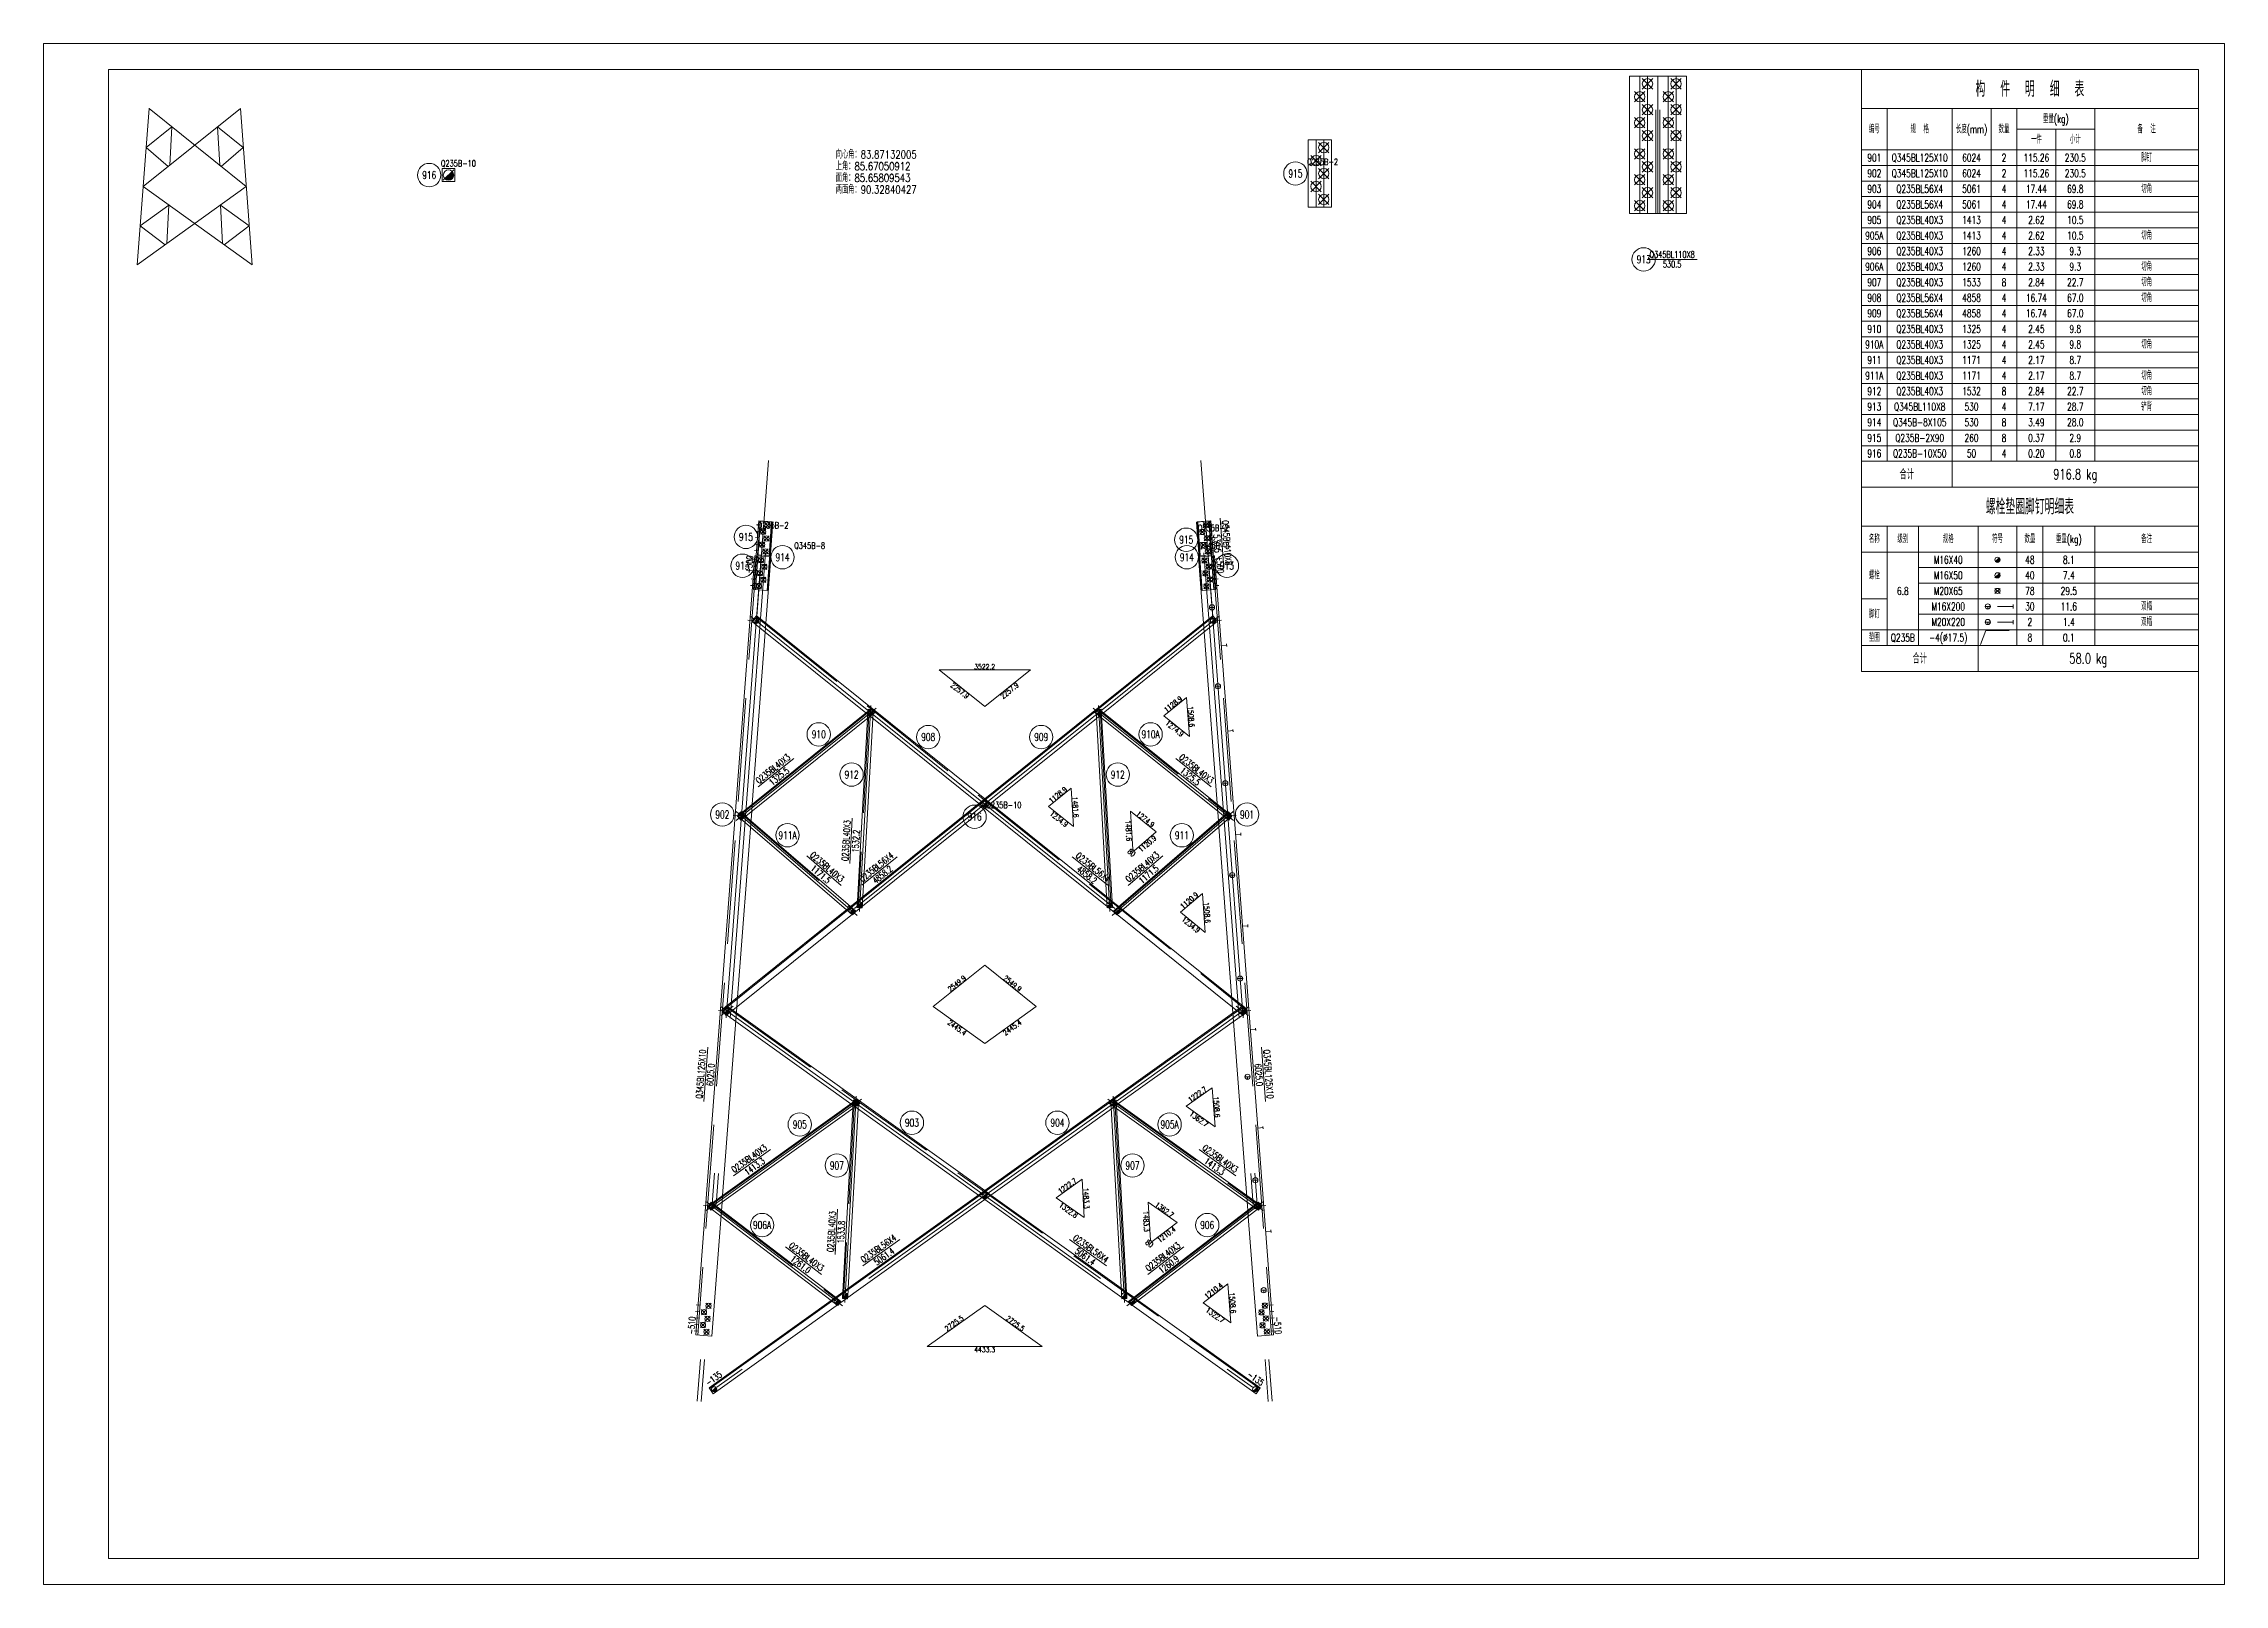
# Model space of a CAD drawing. Extents: x 0 to 841, y 0 to 594.
import ezdxf
from ezdxf.enums import TextEntityAlignment as Align

# ---------------------------------------------------------------- set-up
doc = ezdxf.new("R2010")
doc.units = 0
doc.header["$LTSCALE"] = 20
doc.header["$MEASUREMENT"] = 0
doc.linetypes.add('Dash', pattern=[2.75, 2, -0.75])
doc.linetypes.add('DashDot', pattern=[15.6, 9, -3, 0.6, -3])
doc.layers.get('0').update_dxf_attribs({"linetype": 'CONTINUOUS', "lineweight": 25})
doc.styles.get("Standard").update_dxf_attribs({"font": 'simplex', "width": 0.7, "bigfont": 'gbhzfs.shx'})

# ---------------------------------------------------------------- blocks, each defined once
blk = doc.blocks.new('M16X40S')
at = {"color": 3, "linetype": 'Continuous', "lineweight": 13}
blk.add_line((-0.707, -0.707), (0.707, 0.707), dxfattribs=at)
blk.add_circle((0, 0), 1, dxfattribs=at)
for radius in [0.9, 0.8, 0.7, 0.6, 0.5, 0.4, 0.3, 0.2, 0.1]:
    blk.add_arc((0, 0), radius, 225, 45, dxfattribs=at)
blk = doc.blocks.new('M16X50S')
at = {"color": 3, "linetype": 'Continuous', "lineweight": 13}
blk.add_line((-1, -1), (1, 1), dxfattribs=at)
blk.add_circle((0, 0), 1, dxfattribs=at)
for radius in [0.9, 0.8, 0.7, 0.6, 0.5, 0.4, 0.3, 0.2, 0.1]:
    blk.add_arc((0, 0), radius, 225, 45, dxfattribs=at)
blk = doc.blocks.new('M20X65S')
at = {"color": 3, "linetype": 'Continuous', "lineweight": 13}
for p, q in [((-1, -1), (1, 1)), ((-1, 1), (1, -1))]:
    blk.add_line(p, q, dxfattribs=at)
blk.add_circle((0, 0), 1, dxfattribs=at)
blk = doc.blocks.new('StepBoltML')
at = {"color": 3, "linetype": 'Continuous', "lineweight": 13}
for p, q in [((-4.75, 0), (-2.75, 0)), ((-3.75, 0), (-3.75, -1)), ((0, 0), (6, 0)), ((6, -0.75), (6, 0.75))]:
    blk.add_line(p, q, dxfattribs=at)
blk.add_circle((-3.75, 0), 1, dxfattribs=at)
blk = doc.blocks.new('WasherML')
at = {"color": 3, "linetype": 'Continuous', "lineweight": 13}
for p, q in [((-6.5, -2.7), (-4.5, 2.7)), ((-4.5, 2.7), (4.5, 2.7))]:
    blk.add_line(p, q, dxfattribs=at)
blk = doc.blocks.new('StepBolt')
at = {"color": 3, "linetype": 'Continuous', "lineweight": 13}
for p, q in [((-1, 0), (1, 0)), ((0, 0), (0, -1))]:
    blk.add_line(p, q, dxfattribs=at)
blk.add_circle((0, 0), 1, dxfattribs=at)

msp = doc.modelspace()

# ---------------------------------------------------------------- linework, layer by layer
at = {"color": 7, "linetype": 'Continuous', "lineweight": 18}
for p, q in [((0, 594), (841, 594)), ((0, 0), (0, 594)), ((841, 0), (841, 594)), ((25, 584), (831, 584)), ((25, 10), (25, 584)), ((831, 10), (831, 584)), ((25, 10), (831, 10)), ((0, 0), (841, 0))]:
    msp.add_line(p, q, dxfattribs=at)
at = {"color": 2, "linetype": 'DashDot', "lineweight": 0}
for p, q in [((615.54, 581.5), (615.53, 557.5)), ((618.54, 581.5), (618.53, 550.83)), ((626.54, 581.5), (626.54, 557.5)), ((629.54, 581.5), (629.54, 550.83)), ((615.54, 528.5), (615.53, 559.17)), ((626.54, 528.5), (626.54, 559.17)), ((618.54, 528.5), (618.53, 552.5)), ((629.54, 528.5), (629.54, 552.5)), ((279.55, 433.26), (274.86, 371.43)), ((446.3, 433.26), (450.98, 371.43)), ((276.87, 397.86), (252.09, 70.57)), ((278.36, 397.74), (253.58, 70.46)), ((447.48, 397.74), (472.26, 70.46)), ((448.98, 397.86), (473.75, 70.57)), ((453.12, 373.15), (261.33, 219.28)), ((272.72, 373.15), (464.51, 219.28)), ((321.04, 337.83), (267.03, 294.5)), ((319.05, 338.86), (314.6, 259.4)), ((404.8, 337.83), (458.82, 294.49)), ((406.79, 338.86), (411.24, 259.4)), ((267.08, 298.01), (313.72, 257.85)), ((458.75, 298.01), (412.12, 257.85)), ((464.6, 222.6), (252.09, 70.57)), ((261.24, 222.6), (473.75, 70.57)), ((315.44, 187.03), (255.54, 144.18)), ((313.35, 188.18), (308.98, 108.63)), ((410.41, 187.03), (470.3, 144.18)), ((412.49, 188.18), (416.86, 108.63)), ((255.59, 147.46), (308.06, 107.38)), ((470.24, 147.45), (417.78, 107.38))]:
    msp.add_line(p, q, dxfattribs=at)
at = {"color": 1, "linetype": 'Dash', "lineweight": 0}
for p, q in [((621.74, 528.5), (621.74, 581.5)), ((623.34, 528.5), (623.34, 581.5)), ((274.52, 383.49), (276.52, 409.92)), ((275.29, 396.97), (276.28, 409.94)), ((276.28, 409.94), (280.76, 409.6)), ((280.76, 409.6), (279.78, 396.63)), ((445.08, 409.6), (449.56, 409.94)), ((446.06, 396.63), (445.08, 409.6)), ((451.32, 383.49), (449.32, 409.92)), ((449.56, 409.94), (450.55, 396.97)), ((275.01, 396.49), (252.27, 96.13)), ((279.99, 396.12), (274.76, 396.51)), ((279.78, 396.63), (275.29, 396.97)), ((445.85, 396.12), (451.08, 396.51)), ((450.55, 396.97), (446.06, 396.63)), ((450.83, 396.49), (473.57, 96.13)), ((273.41, 371.06), (273.45, 371.67)), ((278.3, 367.14), (273.41, 371.06)), ((273.45, 371.67), (274.89, 373.46)), ((274.64, 373.15), (463.76, 221.42)), ((274.89, 373.46), (278.56, 370.52)), ((447.54, 367.14), (447.28, 370.52)), ((318.36, 337.39), (314.09, 260.93)), ((317.96, 337.42), (317.77, 333.93)), ((319.16, 337.35), (317.96, 337.42)), ((319.93, 336.76), (319.16, 337.35)), ((319.77, 333.87), (319.93, 336.76)), ((405.35, 336.11), (406.6, 337.67)), ((406.35, 337.36), (458.14, 295.81)), ((406.6, 337.67), (408.71, 335.98)), ((318.73, 334.7), (317.13, 335.98)), ((408.07, 333.93), (405.35, 336.11)), ((406.07, 333.87), (407.99, 335.41)), ((362.92, 302.84), (365.16, 301.04)), ((267.72, 296.15), (267.76, 296.5)), ((272.61, 291.94), (267.72, 296.15)), ((267.76, 296.5), (268.87, 297.79)), ((268.61, 297.49), (312.98, 259.28)), ((268.87, 297.79), (272.79, 294.41)), ((273.07, 298.06), (273.28, 300.79)), ((363.14, 299.07), (360.68, 301.04)), ((362.73, 302.54), (361.16, 300.59)), ((361.16, 300.59), (362.88, 299.21)), ((364.68, 300.98), (362.73, 302.54)), ((363.95, 300.08), (364.68, 300.98)), ((452.56, 300.79), (458.08, 296.37)), ((457.02, 294.65), (452.77, 298.06)), ((453.23, 291.94), (453.05, 294.41)), ((458.12, 296.02), (457.02, 294.65)), ((458.08, 296.37), (458.12, 296.02)), ((311.2, 261.34), (313.24, 259.58)), ((313.83, 263.45), (313.69, 260.95)), ((313.69, 260.95), (315.09, 260.87)), ((315.72, 261.37), (315.93, 265.13)), ((409.91, 265.13), (412.01, 263.45)), ((410.75, 260.87), (410.12, 261.37)), ((414.64, 261.34), (416.23, 260.07)), ((311.77, 258.21), (309.61, 260.07)), ((313.24, 259.58), (312.69, 258.95)), ((414.07, 258.21), (413.14, 258.95)), ((262, 220.58), (262.05, 221.16)), ((266.94, 217.05), (262, 220.58)), ((262.05, 221.16), (263.39, 223.03)), ((263.16, 222.7), (468.96, 75.47)), ((263.39, 223.03), (267.18, 220.31)), ((267.36, 222.57), (267.64, 226.4)), ((458.2, 226.4), (463.72, 221.97)), ((462.59, 219.28), (458.48, 222.57)), ((458.9, 217.05), (458.66, 220.31)), ((463.81, 220.8), (462.59, 219.28)), ((463.72, 221.97), (463.81, 220.8)), ((312.67, 186.71), (308.46, 110.16)), ((313.03, 184.08), (311.31, 185.31)), ((312.27, 186.74), (312.09, 183.4)), ((313.42, 186.67), (312.27, 186.74)), ((314.24, 186.08), (313.42, 186.67)), ((314.08, 183.32), (314.24, 186.08)), ((411.04, 185.34), (412.21, 186.97)), ((413.76, 183.4), (411.04, 185.34)), ((411.97, 186.65), (469.55, 145.46)), ((412.21, 186.97), (414.53, 185.31)), ((411.76, 183.32), (413.68, 184.7)), ((362.92, 151.83), (365.33, 150.1)), ((256.34, 145.63), (256.36, 145.99)), ((261.25, 141.88), (256.34, 145.63)), ((256.36, 145.99), (257.39, 147.34)), ((257.15, 147.02), (307.24, 108.77)), ((257.39, 147.34), (261.43, 144.26)), ((261.66, 147.33), (261.86, 149.93)), ((362.92, 148.38), (360.51, 150.1)), ((463.98, 149.93), (469.46, 146.01)), ((468.5, 144.24), (464.18, 147.33)), ((464.59, 141.88), (464.41, 144.26)), ((469.51, 145.67), (468.5, 144.24)), ((469.46, 146.01), (469.51, 145.67)), ((306.02, 107.68), (303.7, 109.46)), ((305.4, 110.67), (307.48, 109.09)), ((308.2, 112.68), (308.06, 110.18)), ((308.06, 110.18), (309.42, 110.11)), ((310.09, 110.59), (310.29, 114.17)), ((415.56, 114.17), (417.64, 112.68)), ((416.42, 110.11), (415.75, 110.59)), ((420.44, 110.67), (422.14, 109.46)), ((307.48, 109.09), (306.86, 108.28)), ((419.82, 107.68), (418.98, 108.28))]:
    msp.add_line(p, q, dxfattribs=at)
at = {"color": 7, "linetype": 'Continuous', "lineweight": 0}
for p, q in [((40.65, 568.94), (36.1, 508.77)), ((75.88, 568.94), (38.38, 538.86)), ((40.65, 568.94), (78.15, 538.86)), ((75.88, 568.94), (80.43, 508.77)), ((49.46, 561.88), (39.52, 553.9)), ((49.46, 561.88), (48.63, 547.08)), ((67.07, 561.88), (67.9, 547.08)), ((67.07, 561.88), (77.01, 553.9)), ((39.52, 553.9), (48.01, 546.58)), ((77.01, 553.9), (68.52, 546.58)), ((78.15, 538.86), (36.1, 508.77)), ((38.38, 538.86), (80.43, 508.77)), ((48.32, 531.74), (37.24, 523.81)), ((48.32, 531.74), (47.51, 516.93)), ((68.21, 531.74), (69.02, 516.93)), ((68.21, 531.74), (79.29, 523.81)), ((37.24, 523.81), (46.86, 516.47)), ((79.29, 523.81), (69.67, 516.47)), ((451.2, 373.15), (261.75, 221.15)), ((319.49, 337.36), (267.82, 295.9)), ((407.48, 337.39), (411.75, 260.93)), ((457.23, 297.49), (412.86, 259.28)), ((462.68, 222.7), (256.88, 75.47)), ((313.87, 186.65), (256.42, 145.55)), ((413.17, 186.71), (417.38, 110.16)), ((468.69, 147.02), (418.61, 108.77))]:
    msp.add_line(p, q, dxfattribs=at)
at = {"color": 2, "linetype": 'Continuous', "lineweight": 13}
for p, q in [((490.7, 556.92), (490.7, 530.92)), ((493.7, 556.92), (493.7, 530.92))]:
    msp.add_line(p, q, dxfattribs=at)
at = {"color": 7, "linetype": 'Continuous', "lineweight": 13}
for p, q in [((618.41, 510.83), (637.66, 510.83)), ((455.2, 391.85), (453.75, 411.05)), ((289.27, 318.43), (275.62, 307.48)), ((436.57, 318.43), (450.22, 307.48)), ((311.86, 295.39), (310.88, 277.91)), ((294.27, 280.87), (307.53, 269.45)), ((329.13, 280.53), (315.48, 269.58)), ((396.71, 280.53), (410.36, 269.58)), ((431.57, 280.87), (418.31, 269.45)), ((256.15, 207.06), (254.57, 186.12)), ((469.69, 207.06), (471.27, 186.12)), ((280.27, 167.71), (266.03, 157.53)), ((445.57, 167.71), (459.81, 157.53)), ((306.2, 144.64), (305.24, 127.17)), ((286.11, 130.13), (300.01, 119.51)), ((330.18, 133.02), (315.95, 122.83)), ((395.66, 133.02), (409.89, 122.83)), ((439.73, 130.13), (425.83, 119.51))]:
    msp.add_line(p, q, dxfattribs=at)
at = {"color": 1, "linetype": 'Continuous', "lineweight": 0}
for p, q in [((380.53, 352.59), (345.31, 352.59)), ((345.31, 352.59), (362.92, 338.46)), ((362.92, 338.46), (380.53, 352.59)), ((440.75, 341.96), (431.95, 334.89)), ((441.89, 326.91), (440.75, 341.96)), ((431.95, 334.89), (441.89, 326.91)), ((396.31, 306.97), (387.5, 299.9)), ((397.14, 292.17), (396.31, 306.97)), ((387.5, 299.9), (397.14, 292.17)), ((429.11, 290.07), (419.17, 298.04)), ((419.17, 298.04), (420, 283.25)), ((420.62, 282.75), (429.11, 290.07)), ((420, 283.25), (420.62, 282.75)), ((446.86, 266.41), (438.37, 259.09)), ((448, 251.36), (446.86, 266.41)), ((438.37, 259.09), (448, 251.36)), ((362.92, 238.69), (343.03, 222.73)), ((382.81, 222.73), (362.92, 238.69)), ((343.03, 222.73), (362.92, 208.5)), ((362.92, 208.5), (382.81, 222.73)), ((450.62, 191.46), (440.68, 184.34)), ((451.76, 176.41), (450.62, 191.46)), ((440.68, 184.34), (451.76, 176.41)), ((400.47, 156.2), (390.52, 149.08)), ((401.28, 141.39), (400.47, 156.2)), ((390.52, 149.08), (401.28, 141.39)), ((437.09, 139.49), (426, 147.41)), ((426, 147.41), (426.82, 132.6)), ((427.47, 132.14), (437.09, 139.49)), ((426.82, 132.6), (427.47, 132.14)), ((456.75, 115.93), (447.13, 108.58)), ((457.89, 100.89), (456.75, 115.93)), ((362.92, 107.57), (340.75, 91.71)), ((385.09, 91.71), (362.92, 107.57)), ((447.13, 108.58), (457.89, 100.89)), ((340.75, 91.71), (385.09, 91.71))]:
    msp.add_line(p, q, dxfattribs=at)
at = {"color": 7, "linetype": 'Continuous', "lineweight": 0}
for points in [[(622.54, 581.5), (611.54, 581.5)], [(611.54, 581.5), (611.54, 528.5)], [(622.54, 528.5), (622.54, 581.5)], [(622.54, 581.5), (633.54, 581.5)], [(622.54, 528.5), (622.54, 581.5)], [(633.54, 581.5), (633.54, 528.5)], [(496.7, 556.92), (487.7, 556.92)], [(487.7, 556.92), (487.7, 530.92)], [(496.7, 530.92), (496.7, 556.92)], [(158.64, 545.82), (153.64, 545.82)], [(153.64, 545.82), (153.64, 540.82)], [(153.64, 540.82), (158.64, 540.82)], [(158.64, 540.82), (158.64, 545.82)], [(487.7, 530.92), (496.7, 530.92)], [(611.54, 528.5), (622.54, 528.5)], [(633.54, 528.5), (622.54, 528.5)], [(273.77, 383.55), (275.77, 409.97)], [(275.78, 409.97), (273.78, 383.55)], [(275.77, 409.97), (281.26, 409.56)], [(281.01, 409.58), (275.78, 409.97)], [(279.01, 383.15), (281.01, 409.58)], [(281.26, 409.56), (279.26, 383.13)], [(450.07, 409.97), (444.58, 409.56)], [(444.58, 409.56), (446.58, 383.13)], [(450.06, 409.97), (444.83, 409.58)], [(444.83, 409.58), (446.83, 383.15)], [(452.06, 383.55), (450.06, 409.97)], [(452.07, 383.55), (450.07, 409.97)], [(274.26, 396.55), (251.52, 96.18)], [(273.28, 300.79), (280.49, 396.08)], [(274.76, 396.51), (274.26, 396.55)], [(280.49, 396.08), (279.99, 396.12)], [(445.35, 396.08), (445.85, 396.12)], [(447.28, 370.52), (445.35, 396.08)], [(451.08, 396.51), (451.58, 396.55)], [(451.58, 396.55), (474.32, 96.18)], [(279.26, 383.13), (273.77, 383.55)], [(273.78, 383.55), (279.01, 383.15)], [(446.58, 383.13), (452.07, 383.55)], [(446.83, 383.15), (452.06, 383.55)], [(450.95, 373.46), (261.5, 221.47)], [(278.56, 370.52), (362.92, 302.84)], [(407.99, 335.41), (452.7, 371.28)], [(452.7, 371.28), (450.95, 373.46)], [(317.13, 335.98), (278.3, 367.14)], [(453.05, 294.41), (447.54, 367.14)], [(319.24, 337.67), (267.57, 296.21)], [(320.49, 336.11), (319.24, 337.67)], [(405.91, 336.75), (406.68, 337.35)], [(410.15, 260.84), (405.91, 336.75)], [(406.68, 337.35), (407.88, 337.41)], [(407.88, 337.41), (412.15, 260.95)], [(263.25, 219.28), (406.07, 333.87)], [(268.82, 294.65), (320.49, 336.11)], [(317.77, 333.93), (313.83, 263.45)], [(315.93, 265.13), (319.77, 333.87)], [(360.68, 301.04), (318.73, 334.7)], [(452.77, 298.06), (408.07, 333.93)], [(408.71, 335.98), (452.56, 300.79)], [(267.57, 296.21), (268.82, 294.65)], [(267.64, 226.4), (273.07, 298.06)], [(272.79, 294.41), (311.2, 261.34)], [(362.88, 299.21), (363.11, 299.03)], [(363.11, 299.03), (363.95, 300.08)], [(410.12, 261.37), (363.14, 299.07)], [(365.16, 301.04), (409.91, 265.13)], [(456.96, 297.79), (412.6, 259.58)], [(413.91, 258.07), (458.27, 296.27)], [(458.27, 296.27), (456.96, 297.79)], [(309.61, 260.07), (272.61, 291.94)], [(458.66, 220.31), (453.23, 291.94)], [(315.09, 260.87), (315.69, 260.84)], [(315.69, 260.84), (315.72, 261.37)], [(412.15, 260.95), (410.15, 260.84)], [(413.14, 258.95), (410.75, 260.87)], [(412.01, 263.45), (414.64, 261.34)], [(311.93, 258.07), (311.77, 258.21)], [(312.69, 258.95), (311.93, 258.07)], [(412.6, 259.58), (413.91, 258.07)], [(458.48, 222.57), (414.07, 258.21)], [(416.23, 260.07), (458.2, 226.4)], [(462.45, 223.03), (256.65, 75.8)], [(261.5, 221.47), (263.25, 219.28)], [(261.86, 149.93), (267.36, 222.57)], [(267.18, 220.31), (362.92, 151.83)], [(413.68, 184.7), (464.08, 220.75)], [(464.08, 220.75), (462.45, 223.03)], [(311.31, 185.31), (266.94, 217.05)], [(464.41, 144.26), (458.9, 217.05)], [(313.63, 186.97), (256.18, 145.87)], [(257.35, 144.24), (314.8, 185.34)], [(314.8, 185.34), (313.63, 186.97)], [(411.61, 186.07), (412.42, 186.67)], [(415.78, 110.07), (411.61, 186.07)], [(412.42, 186.67), (413.57, 186.73)], [(413.57, 186.73), (417.78, 110.18)], [(414.53, 185.31), (463.98, 149.93)], [(258.27, 73.52), (411.76, 183.32)], [(312.09, 183.4), (308.2, 112.68)], [(310.29, 114.17), (314.08, 183.32)], [(360.51, 150.1), (313.03, 184.08)], [(464.18, 147.33), (413.76, 183.4)], [(256.18, 145.87), (257.35, 144.24)], [(257.75, 95.71), (261.66, 147.33)], [(261.43, 144.26), (305.4, 110.67)], [(415.75, 110.59), (362.92, 148.38)], [(365.33, 150.1), (415.56, 114.17)], [(468.45, 147.34), (418.36, 109.09)], [(419.58, 107.5), (469.66, 145.75)], [(469.66, 145.75), (468.45, 147.34)], [(303.7, 109.46), (261.25, 141.88)], [(468.09, 95.71), (464.59, 141.88)], [(309.42, 110.11), (310.06, 110.07)], [(310.06, 110.07), (310.09, 110.59)], [(417.78, 110.18), (415.78, 110.07)], [(418.98, 108.28), (416.42, 110.11)], [(417.64, 112.68), (420.44, 110.67)], [(422.14, 109.46), (469.19, 75.8)], [(306.26, 107.5), (306.02, 107.68)], [(306.86, 108.28), (306.26, 107.5)], [(418.36, 109.09), (419.58, 107.5)], [(467.57, 73.52), (419.82, 107.68)], [(251.52, 96.18), (257.75, 95.71)], [(474.32, 96.18), (468.09, 95.71)], [(256.65, 75.8), (258.27, 73.52)], [(469.19, 75.8), (467.57, 73.52)]]:
    msp.add_lwpolyline(points, dxfattribs=at)
at = {"color": 3, "linetype": 'Continuous', "lineweight": 13}
for points in [[(701, 584), (701, 569), (831, 569), (831, 584)], [(701, 569), (701, 553), (711, 553), (711, 569)], [(711, 569), (711, 553), (736, 553), (736, 569)], [(736, 569), (736, 553), (751, 553), (751, 569)], [(751, 569), (751, 553), (761, 553), (761, 569)], [(761, 569), (761, 561), (791, 561), (791, 569)], [(791, 569), (791, 553), (831, 553), (831, 569)], [(761, 561), (761, 553), (776, 553), (776, 561)], [(776, 561), (776, 553), (791, 553), (791, 561)], [(701, 553), (701, 547), (711, 547), (711, 553)], [(701, 547), (701, 541), (711, 541), (711, 547)], [(711, 553), (711, 547), (736, 547), (736, 553)], [(711, 547), (711, 541), (736, 541), (736, 547)], [(736, 553), (736, 547), (751, 547), (751, 553)], [(736, 547), (736, 541), (751, 541), (751, 547)], [(751, 553), (751, 547), (761, 547), (761, 553)], [(751, 547), (751, 541), (761, 541), (761, 547)], [(761, 553), (761, 547), (776, 547), (776, 553)], [(761, 547), (761, 541), (776, 541), (776, 547)], [(776, 553), (776, 547), (791, 547), (791, 553)], [(776, 547), (776, 541), (791, 541), (791, 547)], [(791, 553), (791, 547), (831, 547), (831, 553)], [(791, 547), (791, 541), (831, 541), (831, 547)], [(701, 541), (701, 535), (711, 535), (711, 541)], [(711, 541), (711, 535), (736, 535), (736, 541)], [(736, 541), (736, 535), (751, 535), (751, 541)], [(751, 541), (751, 535), (761, 535), (761, 541)], [(761, 541), (761, 535), (776, 535), (776, 541)], [(776, 541), (776, 535), (791, 535), (791, 541)], [(791, 541), (791, 535), (831, 535), (831, 541)], [(701, 535), (701, 529), (711, 529), (711, 535)], [(711, 535), (711, 529), (736, 529), (736, 535)], [(736, 535), (736, 529), (751, 529), (751, 535)], [(751, 535), (751, 529), (761, 529), (761, 535)], [(761, 535), (761, 529), (776, 529), (776, 535)], [(776, 535), (776, 529), (791, 529), (791, 535)], [(791, 535), (791, 529), (831, 529), (831, 535)], [(701, 529), (701, 523), (711, 523), (711, 529)], [(701, 523), (701, 517), (711, 517), (711, 523)], [(711, 529), (711, 523), (736, 523), (736, 529)], [(711, 523), (711, 517), (736, 517), (736, 523)], [(736, 529), (736, 523), (751, 523), (751, 529)], [(736, 523), (736, 517), (751, 517), (751, 523)], [(751, 529), (751, 523), (761, 523), (761, 529)], [(751, 523), (751, 517), (761, 517), (761, 523)], [(761, 529), (761, 523), (776, 523), (776, 529)], [(761, 523), (761, 517), (776, 517), (776, 523)], [(776, 529), (776, 523), (791, 523), (791, 529)], [(776, 523), (776, 517), (791, 517), (791, 523)], [(791, 529), (791, 523), (831, 523), (831, 529)], [(791, 523), (791, 517), (831, 517), (831, 523)], [(701, 517), (701, 511), (711, 511), (711, 517)], [(711, 517), (711, 511), (736, 511), (736, 517)], [(736, 517), (736, 511), (751, 511), (751, 517)], [(751, 517), (751, 511), (761, 511), (761, 517)], [(761, 517), (761, 511), (776, 511), (776, 517)], [(776, 517), (776, 511), (791, 511), (791, 517)], [(791, 517), (791, 511), (831, 511), (831, 517)], [(701, 511), (701, 505), (711, 505), (711, 511)], [(701, 505), (701, 499), (711, 499), (711, 505)], [(711, 511), (711, 505), (736, 505), (736, 511)], [(711, 505), (711, 499), (736, 499), (736, 505)], [(736, 511), (736, 505), (751, 505), (751, 511)], [(736, 505), (736, 499), (751, 499), (751, 505)], [(751, 511), (751, 505), (761, 505), (761, 511)], [(751, 505), (751, 499), (761, 499), (761, 505)], [(761, 511), (761, 505), (776, 505), (776, 511)], [(761, 505), (761, 499), (776, 499), (776, 505)], [(776, 511), (776, 505), (791, 505), (791, 511)], [(776, 505), (776, 499), (791, 499), (791, 505)], [(791, 511), (791, 505), (831, 505), (831, 511)], [(791, 505), (791, 499), (831, 499), (831, 505)], [(701, 499), (701, 493), (711, 493), (711, 499)], [(711, 499), (711, 493), (736, 493), (736, 499)], [(736, 499), (736, 493), (751, 493), (751, 499)], [(751, 499), (751, 493), (761, 493), (761, 499)], [(761, 499), (761, 493), (776, 493), (776, 499)], [(776, 499), (776, 493), (791, 493), (791, 499)], [(791, 499), (791, 493), (831, 493), (831, 499)], [(701, 493), (701, 487), (711, 487), (711, 493)], [(711, 493), (711, 487), (736, 487), (736, 493)], [(736, 493), (736, 487), (751, 487), (751, 493)], [(751, 493), (751, 487), (761, 487), (761, 493)], [(761, 493), (761, 487), (776, 487), (776, 493)], [(776, 493), (776, 487), (791, 487), (791, 493)], [(791, 493), (791, 487), (831, 487), (831, 493)], [(701, 487), (701, 481), (711, 481), (711, 487)], [(701, 481), (701, 475), (711, 475), (711, 481)], [(711, 487), (711, 481), (736, 481), (736, 487)], [(711, 481), (711, 475), (736, 475), (736, 481)], [(736, 487), (736, 481), (751, 481), (751, 487)], [(736, 481), (736, 475), (751, 475), (751, 481)], [(751, 487), (751, 481), (761, 481), (761, 487)], [(751, 481), (751, 475), (761, 475), (761, 481)], [(761, 487), (761, 481), (776, 481), (776, 487)], [(761, 481), (761, 475), (776, 475), (776, 481)], [(776, 487), (776, 481), (791, 481), (791, 487)], [(776, 481), (776, 475), (791, 475), (791, 481)], [(791, 487), (791, 481), (831, 481), (831, 487)], [(791, 481), (791, 475), (831, 475), (831, 481)], [(701, 475), (701, 469), (711, 469), (711, 475)], [(711, 475), (711, 469), (736, 469), (736, 475)], [(736, 475), (736, 469), (751, 469), (751, 475)], [(751, 475), (751, 469), (761, 469), (761, 475)], [(761, 475), (761, 469), (776, 469), (776, 475)], [(776, 475), (776, 469), (791, 469), (791, 475)], [(791, 475), (791, 469), (831, 469), (831, 475)], [(701, 469), (701, 463), (711, 463), (711, 469)], [(701, 463), (701, 457), (711, 457), (711, 463)], [(711, 469), (711, 463), (736, 463), (736, 469)], [(711, 463), (711, 457), (736, 457), (736, 463)], [(736, 469), (736, 463), (751, 463), (751, 469)], [(736, 463), (736, 457), (751, 457), (751, 463)], [(751, 469), (751, 463), (761, 463), (761, 469)], [(751, 463), (751, 457), (761, 457), (761, 463)], [(761, 469), (761, 463), (776, 463), (776, 469)], [(761, 463), (761, 457), (776, 457), (776, 463)], [(776, 469), (776, 463), (791, 463), (791, 469)], [(776, 463), (776, 457), (791, 457), (791, 463)], [(791, 469), (791, 463), (831, 463), (831, 469)], [(791, 463), (791, 457), (831, 457), (831, 463)], [(701, 457), (701, 451), (711, 451), (711, 457)], [(711, 457), (711, 451), (736, 451), (736, 457)], [(736, 457), (736, 451), (751, 451), (751, 457)], [(751, 457), (751, 451), (761, 451), (761, 457)], [(761, 457), (761, 451), (776, 451), (776, 457)], [(776, 457), (776, 451), (791, 451), (791, 457)], [(791, 457), (791, 451), (831, 451), (831, 457)], [(701, 451), (701, 445), (711, 445), (711, 451)], [(711, 451), (711, 445), (736, 445), (736, 451)], [(736, 451), (736, 445), (751, 445), (751, 451)], [(751, 451), (751, 445), (761, 445), (761, 451)], [(761, 451), (761, 445), (776, 445), (776, 451)], [(776, 451), (776, 445), (791, 445), (791, 451)], [(791, 451), (791, 445), (831, 445), (831, 451)], [(701, 445), (701, 439), (711, 439), (711, 445)], [(701, 439), (701, 433), (711, 433), (711, 439)], [(711, 445), (711, 439), (736, 439), (736, 445)], [(711, 439), (711, 433), (736, 433), (736, 439)], [(736, 445), (736, 439), (751, 439), (751, 445)], [(736, 439), (736, 433), (751, 433), (751, 439)], [(751, 445), (751, 439), (761, 439), (761, 445)], [(751, 439), (751, 433), (761, 433), (761, 439)], [(761, 445), (761, 439), (776, 439), (776, 445)], [(761, 439), (761, 433), (776, 433), (776, 439)], [(776, 445), (776, 439), (791, 439), (791, 445)], [(776, 439), (776, 433), (791, 433), (791, 439)], [(791, 445), (791, 439), (831, 439), (831, 445)], [(791, 439), (791, 433), (831, 433), (831, 439)], [(701, 433), (701, 423), (736, 423), (736, 433)], [(736, 433), (736, 423), (831, 423), (831, 433)], [(701, 423), (701, 408), (831, 408), (831, 423)], [(701, 408), (701, 398), (711, 398), (711, 408)], [(711, 408), (711, 398), (723, 398), (723, 408)], [(723, 408), (723, 398), (746, 398), (746, 408)], [(746, 408), (746, 398), (761, 398), (761, 408)], [(761, 408), (761, 398), (771, 398), (771, 408)], [(771, 408), (771, 398), (791, 398), (791, 408)], [(791, 408), (791, 398), (831, 398), (831, 408)], [(701, 398), (701, 380), (711, 380), (711, 398)], [(711, 398), (711, 368), (723, 368), (723, 398)], [(723, 398), (723, 392), (746, 392), (746, 398)], [(746, 398), (746, 392), (761, 392), (761, 398)], [(761, 398), (761, 392), (771, 392), (771, 398)], [(771, 398), (771, 392), (791, 392), (791, 398)], [(791, 398), (791, 392), (831, 392), (831, 398)], [(723, 392), (723, 386), (746, 386), (746, 392)], [(746, 392), (746, 386), (761, 386), (761, 392)], [(761, 392), (761, 386), (771, 386), (771, 392)], [(771, 392), (771, 386), (791, 386), (791, 392)], [(791, 392), (791, 386), (831, 386), (831, 392)], [(701, 380), (701, 368), (711, 368), (711, 380)], [(723, 386), (723, 380), (746, 380), (746, 386)], [(723, 380), (723, 374), (746, 374), (746, 380)], [(746, 386), (746, 380), (761, 380), (761, 386)], [(746, 380), (746, 374), (761, 374), (761, 380)], [(761, 386), (761, 380), (771, 380), (771, 386)], [(761, 380), (761, 374), (771, 374), (771, 380)], [(771, 386), (771, 380), (791, 380), (791, 386)], [(771, 380), (771, 374), (791, 374), (791, 380)], [(791, 386), (791, 380), (831, 380), (831, 386)], [(791, 380), (791, 374), (831, 374), (831, 380)], [(723, 374), (723, 368), (746, 368), (746, 374)], [(746, 374), (746, 368), (761, 368), (761, 374)], [(761, 374), (761, 368), (771, 368), (771, 374)], [(771, 374), (771, 368), (791, 368), (791, 374)], [(791, 374), (791, 368), (831, 368), (831, 374)], [(701, 368), (701, 362), (711, 362), (711, 368)], [(701, 362), (701, 352), (746, 352), (746, 362)], [(711, 368), (711, 362), (723, 362), (723, 368)], [(723, 368), (723, 362), (746, 362), (746, 368)], [(746, 368), (746, 362), (761, 362), (761, 368)], [(746, 362), (746, 352), (831, 352), (831, 362)], [(761, 368), (761, 362), (771, 362), (771, 368)], [(771, 368), (771, 362), (791, 362), (791, 368)], [(791, 368), (791, 362), (831, 362), (831, 368)]]:
    msp.add_lwpolyline(points, close=True, dxfattribs=at)
at = {"color": 3, "linetype": 'Continuous', "lineweight": 20}
for points in [[(274.72, 406.04), (276.22, 405.93)], [(274.91, 408.53), (276.41, 408.42)], [(450.93, 408.53), (449.43, 408.42)], [(451.12, 406.04), (449.62, 405.93)], [(274.16, 398.56), (275.65, 398.45)], [(274.35, 401.06), (275.84, 400.94)], [(274.54, 403.55), (276.03, 403.44)], [(451.3, 403.55), (449.81, 403.44)], [(451.49, 401.06), (450, 400.94)], [(451.68, 398.56), (450.19, 398.45)], [(272.83, 387.63), (274.33, 387.52)], [(273.02, 390.12), (274.52, 390.01)], [(273.21, 392.62), (274.7, 392.5)], [(273.4, 395.11), (274.89, 395)], [(452.44, 395.11), (450.95, 395)], [(452.82, 390.12), (451.32, 390.01)], [(453.01, 387.63), (451.51, 387.52)], [(453.88, 392.71), (451.88, 392.56)], [(453.92, 392.21), (453.84, 393.21)], [(272.64, 385.14), (274.14, 385.03)], [(453.2, 385.14), (451.7, 385.03)], [(271.62, 371.68), (273.12, 371.56)], [(454.22, 371.68), (452.72, 371.56)], [(456.2, 362.05), (454.2, 361.9)], [(456.24, 361.55), (456.16, 362.55)], [(458.69, 329.14), (456.7, 328.99)], [(458.73, 328.65), (458.65, 329.64)], [(265.93, 296.46), (267.43, 296.35)], [(459.91, 296.46), (458.42, 296.35)], [(461.71, 289.26), (459.72, 289.11)], [(461.75, 288.76), (461.67, 289.76)], [(464.39, 253.86), (462.4, 253.71)], [(464.43, 253.36), (464.35, 254.36)], [(260.23, 221.25), (261.73, 221.13)], [(465.61, 221.25), (464.11, 221.13)], [(467.41, 213.97), (465.42, 213.82)], [(467.45, 213.48), (467.37, 214.47)], [(470.28, 176.08), (468.28, 175.93)], [(470.32, 175.58), (470.24, 176.58)], [(254.54, 146.03), (256.04, 145.92)], [(471.3, 146.03), (469.8, 145.92)], [(473.3, 136.2), (471.3, 136.05)], [(473.34, 135.7), (473.26, 136.69)], [(251.26, 102.72), (252.76, 102.61)], [(251.45, 105.22), (252.95, 105.1)], [(251.64, 107.71), (253.13, 107.6)], [(474.2, 107.71), (472.71, 107.6)], [(474.39, 105.22), (472.89, 105.1)], [(474.58, 102.72), (473.08, 102.61)], [(250.88, 97.74), (252.38, 97.62)], [(251.07, 100.23), (252.57, 100.12)], [(474.77, 100.23), (473.27, 100.12)], [(474.96, 97.74), (473.46, 97.62)]]:
    msp.add_lwpolyline(points, dxfattribs=at)
at = {"color": 3, "linetype": 'Continuous', "lineweight": 13}
for centre in [(40.65, 568.94), (40.65, 568.94), (75.88, 568.94), (75.88, 568.94), (49.46, 561.88), (49.46, 561.88), (67.07, 561.88), (67.07, 561.88), (39.52, 553.9), (39.52, 553.9), (48.63, 547.08), (67.9, 547.08), (77.01, 553.9), (77.01, 553.9), (38.38, 538.86), (38.38, 538.86), (48.01, 546.58), (68.52, 546.58), (78.15, 538.86), (78.15, 538.86), (48.32, 531.74), (48.32, 531.74), (68.21, 531.74), (68.21, 531.74), (37.24, 523.81), (37.24, 523.81), (79.29, 523.81), (79.29, 523.81), (46.86, 516.47), (47.51, 516.93), (69.02, 516.93), (69.67, 516.47), (36.1, 508.77), (36.1, 508.77), (80.43, 508.77), (80.43, 508.77)]:
    msp.add_circle(centre, 0.01, dxfattribs=at)
at = {"color": 7, "linetype": 'Continuous', "lineweight": 13}
for centre in [(148.69, 543.32), (482.75, 543.92), (617.04, 510.83), (270.85, 403.83), (440.63, 402.74), (269.5, 392.73), (284.95, 395.99), (440.89, 395.99), (456.34, 392.73), (298.92, 327.71), (341.14, 326.66), (384.7, 326.66), (426.92, 327.71), (311.6, 312.2), (414.24, 312.2), (261.74, 296.8), (359.04, 295.95), (464.1, 296.8), (286.89, 288.81), (438.95, 288.8), (291.6, 177.3), (334.87, 177.98), (390.97, 177.98), (434.24, 177.3), (305.92, 161.49), (419.92, 161.49), (277.09, 138.52), (448.75, 138.52)]:
    msp.add_circle(centre, 4.5, dxfattribs=at)

# ---------------------------------------------------------------- block references
at = {"color": 3, "linetype": 'Continuous', "lineweight": 13}
for name, p, xscale, yscale, zscale in [('M20X65S', (618.53, 578.5), 2.000000000000455, 2.000000000000455, 2.000000000000455), ('M20X65S', (629.54, 578.5), 2.000000000000455, 2.000000000000455, 2.000000000000455), ('M20X65S', (615.53, 573.5), 2.000000000000455, 2.000000000000455, 2.000000000000455), ('M20X65S', (626.54, 573.5), 2.000000000000455, 2.000000000000455, 2.000000000000455), ('M20X65S', (615.53, 563.5), 2.000000000000455, 2.000000000000455, 2.000000000000455), ('M20X65S', (618.53, 568.5), 2.000000000000455, 2.000000000000455, 2.000000000000455), ('M20X65S', (626.54, 563.5), 2.000000000000455, 2.000000000000455, 2.000000000000455), ('M20X65S', (629.54, 568.5), 2.000000000000455, 2.000000000000455, 2.000000000000455), ('M20X65S', (493.7, 553.92), 2.000000000000455, 2.000000000000455, 2.000000000000455), ('M20X65S', (618.53, 558.5), 2.000000000000455, 2.000000000000455, 2.000000000000455), ('M20X65S', (629.54, 558.5), 2.000000000000455, 2.000000000000455, 2.000000000000455), ('M20X65S', (490.7, 548.92), 2.000000000000455, 2.000000000000455, 2.000000000000455), ('M20X65S', (615.53, 551.5), 2.000000000000455, 2.000000000000455, 2.000000000000455), ('M20X65S', (618.53, 546.5), 2.000000000000455, 2.000000000000455, 2.000000000000455), ('M20X65S', (626.54, 551.5), 2.000000000000455, 2.000000000000455, 2.000000000000455), ('M20X65S', (629.54, 546.5), 2.000000000000455, 2.000000000000455, 2.000000000000455), ('M16X50S', (156.14, 543.32), 1.999999999999886, 1.999999999999886, 1.999999999999886), ('M20X65S', (490.7, 538.92), 2.000000000000455, 2.000000000000455, 2.000000000000455), ('M20X65S', (493.7, 543.92), 2.000000000000455, 2.000000000000455, 2.000000000000455), ('M20X65S', (615.53, 541.5), 2.000000000000455, 2.000000000000455, 2.000000000000455), ('M20X65S', (618.53, 536.5), 2.000000000000455, 2.000000000000455, 2.000000000000455), ('M20X65S', (626.54, 541.5), 2.000000000000455, 2.000000000000455, 2.000000000000455), ('M20X65S', (629.54, 536.5), 2.000000000000455, 2.000000000000455, 2.000000000000455), ('M20X65S', (493.7, 533.92), 2.000000000000455, 2.000000000000455, 2.000000000000455), ('M20X65S', (615.53, 531.5), 2.000000000000455, 2.000000000000455, 2.000000000000455), ('M20X65S', (626.54, 531.5), 2.000000000000455, 2.000000000000455, 2.000000000000455)]:
    msp.add_blockref(name, p, dxfattribs=dict(at, xscale=xscale, yscale=yscale, zscale=zscale))
for name, p in [('M20X65S', (277.47, 405.83)), ('M20X65S', (278.78, 403.23)), ('M20X65S', (279.15, 408.21)), ('M20X65S', (446.88, 405.72)), ('M20X65S', (448.18, 408.33)), ('M20X65S', (448.56, 403.34)), ('M20X65S', (276.64, 394.87)), ('M20X65S', (277.09, 400.85)), ('M20X65S', (278.4, 398.24)), ('M20X65S', (447.25, 400.73)), ('M20X65S', (447.71, 394.75)), ('M20X65S', (448.94, 398.36)), ('M16X40S', (753.5, 395)), ('M20X65S', (276.26, 389.88)), ('M20X65S', (277.57, 387.27)), ('M20X65S', (277.95, 392.26)), ('M20X65S', (448.08, 389.77)), ('M20X65S', (449.39, 392.37)), ('M20X65S', (449.77, 387.39)), ('M16X50S', (753.5, 389)), ('M20X65S', (275.88, 384.89)), ('M20X65S', (448.46, 384.78)), ('M20X65S', (753.5, 383)), ('M16X50S', (274.86, 371.43)), ('StepBolt', (450.58, 376.67)), ('M16X50S', (450.98, 371.43)), ('StepBoltML', (753.5, 377)), ('StepBoltML', (753.5, 371)), ('WasherML', (753.5, 365)), ('StepBolt', (452.88, 346.25)), ('M16X40S', (318.89, 336.11)), ('M16X40S', (406.95, 336.11)), ('StepBolt', (455.71, 308.86)), ('M16X50S', (269.17, 296.22)), ('M16X50S', (362.92, 300.79)), ('M16X50S', (456.67, 296.22)), ('StepBolt', (458.39, 273.46)), ('M16X40S', (314.76, 262.14)), ('M16X40S', (411.08, 262.14)), ('M16X40S', (311.64, 259.64)), ('M16X40S', (414.2, 259.64)), ('StepBolt', (461.41, 233.58)), ('M16X50S', (263.48, 221)), ('M16X50S', (462.36, 221)), ('StepBolt', (464.28, 195.69)), ('M16X40S', (313.2, 185.43)), ('M16X40S', (412.64, 185.43)), ('StepBolt', (467.3, 155.8)), ('M16X50S', (257.78, 145.78)), ('M16X50S', (362.92, 149.86)), ('M16X50S', (468.06, 145.78)), ('M16X40S', (305.88, 109.05)), ('M16X40S', (309.13, 111.38)), ('M16X40S', (416.71, 111.38)), ('M16X40S', (419.96, 109.05)), ('StepBolt', (470.51, 113.42)), ('M20X65S', (254.31, 99.98)), ('M20X65S', (254.69, 104.97)), ('M20X65S', (256, 102.36)), ('M20X65S', (256.38, 107.35)), ('M20X65S', (469.65, 104.86)), ('M20X65S', (470.96, 107.46)), ('M20X65S', (471.34, 102.48)), ('M20X65S', (255.62, 97.38)), ('M20X65S', (470.03, 99.87)), ('M20X65S', (471.72, 97.49)), ('M16X40S', (258.59, 75.22)), ('M16X40S', (467.25, 75.22))]:
    msp.add_blockref(name, p, dxfattribs=at)

# ---------------------------------------------------------------- texts
at = {"color": 3, "linetype": 'Continuous', "lineweight": 13, "width": 0.7}
for s, height, p in [('构  件  明  细  表', 6, (766, 576.5)), ('重量(kg)', 3, (776, 565)), ('编号', 3, (706, 561)), ('规  格', 3, (723.5, 561)), ('长度(mm)', 3, (743.5, 561)), ('数量', 3, (756, 561)), ('一件', 3, (768.5, 557)), ('小计', 3, (783.5, 557)), ('备  注', 3, (811, 561)), ('901', 3, (706, 550)), ('Q345BL125X10', 3, (723.5, 550)), ('6024', 3, (743.5, 550)), ('2', 3, (756, 550)), ('115.26', 3, (768.5, 550)), ('230.5', 3, (783.5, 550)), ('脚钉', 3, (811, 550)), ('902', 3, (706, 544)), ('903', 3, (706, 538)), ('Q345BL125X10', 3, (723.5, 544)), ('Q235BL56X4', 3, (723.5, 538)), ('5061', 3, (743.5, 538)), ('6024', 3, (743.5, 544)), ('2', 3, (756, 544)), ('4', 3, (756, 538)), ('115.26', 3, (768.5, 544)), ('17.44', 3, (768.5, 538)), ('230.5', 3, (783.5, 544)), ('69.8', 3, (783.5, 538)), ('切角', 3, (811, 538)), ('904', 3, (706, 532)), ('Q235BL56X4', 3, (723.5, 532)), ('5061', 3, (743.5, 532)), ('4', 3, (756, 532)), ('17.44', 3, (768.5, 532)), ('69.8', 3, (783.5, 532)), ('905A', 3, (706, 520)), ('905', 3, (706, 526)), ('Q235BL40X3', 3, (723.5, 526)), ('Q235BL40X3', 3, (723.5, 520)), ('1413', 3, (743.5, 526)), ('1413', 3, (743.5, 520)), ('4', 3, (756, 526)), ('4', 3, (756, 520)), ('2.62', 3, (768.5, 526)), ('2.62', 3, (768.5, 520)), ('10.5', 3, (783.5, 526)), ('10.5', 3, (783.5, 520)), ('切角', 3, (811, 520)), ('906', 3, (706, 514)), ('Q235BL40X3', 3, (723.5, 514)), ('1260', 3, (743.5, 514)), ('4', 3, (756, 514)), ('2.33', 3, (768.5, 514)), ('9.3', 3, (783.5, 514)), ('906A', 3, (706, 508)), ('Q235BL40X3', 3, (723.5, 508)), ('1260', 3, (743.5, 508)), ('4', 3, (756, 508)), ('2.33', 3, (768.5, 508)), ('9.3', 3, (783.5, 508)), ('切角', 3, (811, 508)), ('907', 3, (706, 502)), ('908', 3, (706, 496)), ('Q235BL40X3', 3, (723.5, 502)), ('Q235BL56X4', 3, (723.5, 496)), ('4858', 3, (743.5, 496)), ('1533', 3, (743.5, 502)), ('8', 3, (756, 502)), ('4', 3, (756, 496)), ('16.74', 3, (768.5, 496)), ('2.84', 3, (768.5, 502)), ('22.7', 3, (783.5, 502)), ('67.0', 3, (783.5, 496)), ('切角', 3, (811, 502)), ('切角', 3, (811, 496)), ('909', 3, (706, 490)), ('Q235BL56X4', 3, (723.5, 490)), ('4858', 3, (743.5, 490)), ('4', 3, (756, 490)), ('16.74', 3, (768.5, 490)), ('67.0', 3, (783.5, 490)), ('910A', 3, (706, 478)), ('910', 3, (706, 484)), ('Q235BL40X3', 3, (723.5, 484)), ('Q235BL40X3', 3, (723.5, 478)), ('1325', 3, (743.5, 484)), ('1325', 3, (743.5, 478)), ('4', 3, (756, 484)), ('4', 3, (756, 478)), ('2.45', 3, (768.5, 484)), ('2.45', 3, (768.5, 478)), ('9.8', 3, (783.5, 484)), ('9.8', 3, (783.5, 478)), ('切角', 3, (811, 478)), ('911', 3, (706, 472)), ('Q235BL40X3', 3, (723.5, 472)), ('1171', 3, (743.5, 472)), ('4', 3, (756, 472)), ('2.17', 3, (768.5, 472)), ('8.7', 3, (783.5, 472)), ('911A', 3, (706, 466)), ('Q235BL40X3', 3, (723.5, 466)), ('1171', 3, (743.5, 466)), ('4', 3, (756, 466)), ('2.17', 3, (768.5, 466)), ('8.7', 3, (783.5, 466)), ('切角', 3, (811, 466)), ('912', 3, (706, 460)), ('913', 3, (706, 454)), ('Q345BL110X8', 3, (723.5, 454)), ('Q235BL40X3', 3, (723.5, 460)), ('1532', 3, (743.5, 460)), ('530', 3, (743.5, 454)), ('8', 3, (756, 460)), ('4', 3, (756, 454)), ('2.84', 3, (768.5, 460)), ('7.17', 3, (768.5, 454)), ('22.7', 3, (783.5, 460)), ('28.7', 3, (783.5, 454)), ('切角', 3, (811, 460)), ('铲背', 3, (811, 454)), ('914', 3, (706, 448)), ('Q345B-8X105', 3, (723.5, 448)), ('530', 3, (743.5, 448)), ('8', 3, (756, 448)), ('3.49', 3, (768.5, 448)), ('28.0', 3, (783.5, 448)), ('915', 3, (706, 442)), ('916', 3, (706, 436)), ('Q235B-10X50', 3, (723.5, 436)), ('Q235B-2X90', 3, (723.5, 442)), ('260', 3, (743.5, 442)), ('50', 3, (743.5, 436)), ('8', 3, (756, 442)), ('4', 3, (756, 436)), ('0.37', 3, (768.5, 442)), ('0.20', 3, (768.5, 436)), ('2.9', 3, (783.5, 442)), ('0.8', 3, (783.5, 436)), ('合计', 4, (718.5, 428)), ('916.8 kg', 4, (783.5, 428)), ('螺栓垫圈脚钉明细表', 6, (766, 415.5)), ('名称', 3, (706, 403)), ('级别', 3, (717, 403)), ('规格', 3, (734.5, 403)), ('符号', 3, (753.5, 403)), ('数量', 3, (766, 403)), ('重量(kg)', 3, (781, 403)), ('备注', 3, (811, 403)), ('M16X40', 3, (734.5, 395)), ('48', 3, (766, 395)), ('8.1', 3, (781, 395)), ('螺栓', 3, (706, 389)), ('M16X50', 3, (734.5, 389)), ('40', 3, (766, 389)), ('7.4', 3, (781, 389)), ('6.8', 3, (717, 383)), ('M16X200', 3, (734.5, 377)), ('M20X65', 3, (734.5, 383)), ('78', 3, (766, 383)), ('30', 3, (766, 377)), ('29.5', 3, (781, 383)), ('11.6', 3, (781, 377)), ('双帽', 3, (811, 377)), ('脚钉', 3, (706, 374)), ('M20X220', 3, (734.5, 371)), ('2', 3, (766, 371)), ('1.4', 3, (781, 371)), ('双帽', 3, (811, 371)), ('垫圈', 3, (706, 365)), ('Q235B', 3, (717, 365)), ('-4(%%c17.5)', 3, (734.5, 365)), ('8', 3, (766, 365)), ('0.1', 3, (781, 365)), ('合计', 4, (723.5, 357)), ('58.0 kg', 4, (788.5, 357))]:
    msp.add_text(s, height=height, dxfattribs=at).set_placement(p, align=Align.MIDDLE_CENTER)
at = {"color": 7, "linetype": 'Continuous', "lineweight": 13, "width": 0.7}
for s, p in [('Q235B-10', (153.19, 547.82)), ('Q235B-2', (487.25, 548.42)), ('Q235B-2', (275.35, 408.33)), ('Q235B-2', (445.13, 407.24)), ('Q345B-8', (289.45, 400.49)), ('Q345B-8', (445.39, 400.49)), ('Q235B-10', (363.54, 300.45))]:
    msp.add_text(s, height=2.4, dxfattribs=at).set_placement(p, align=Align.MIDDLE_LEFT)
at = {"color": 7, "linetype": 'Continuous', "lineweight": 13, "width": 0.8}
for s, p in [('上角：85.67050912', (305.5, 544.35)), ('向心角：83.87132005', (305.5, 548.85)), ('面角：85.65809543', (305.5, 539.85)), ('两面角：90.32840427', (305.5, 535.35))]:
    msp.add_text(s, height=3, dxfattribs=at).set_placement(p, align=Align.BOTTOM_LEFT)
at = {"color": 7, "linetype": 'Continuous', "lineweight": 13, "width": 0.7}
for s, height, p in [('916', 3, (148.69, 543.32)), ('915', 3, (482.75, 543.92)), ('Q345BL110X8', 2.5, (628.04, 512.71)), ('913', 3, (617.04, 510.83)), ('530.5', 2.5, (628.04, 508.96)), ('915', 3, (270.85, 403.83)), ('915', 3, (440.63, 402.74)), ('914', 3, (284.95, 395.99)), ('914', 3, (440.89, 395.99)), ('913', 3, (269.5, 392.73)), ('913', 3, (456.34, 392.73)), ('910', 3, (298.92, 327.71)), ('908', 3, (341.14, 326.66)), ('909', 3, (384.7, 326.66)), ('910A', 3, (426.92, 327.71)), ('912', 3, (311.6, 312.2)), ('912', 3, (414.24, 312.2)), ('902', 3, (261.74, 296.8)), ('916', 3, (359.04, 295.95)), ('901', 3, (464.1, 296.8)), ('911A', 3, (286.89, 288.81)), ('911', 3, (438.95, 288.8)), ('905', 3, (291.6, 177.3)), ('903', 3, (334.87, 177.98)), ('904', 3, (390.97, 177.98)), ('905A', 3, (434.24, 177.3)), ('907', 3, (305.92, 161.49)), ('907', 3, (419.92, 161.49)), ('906A', 3, (277.09, 138.52)), ('906', 3, (448.75, 138.52))]:
    msp.add_text(s, height=height, dxfattribs=at).set_placement(p, align=Align.MIDDLE_CENTER)
for s, rotation, p in [('530.5', 274.32949, (452.6, 401.31)), ('Q345BL110X8', 274.32949, (456.34, 401.59)), ('+500', 85.67051, (272.13, 393.2)), ('+500', 274.32949, (453.72, 393.2)), ('Q235BL40X3', 38.74016, (281.27, 314.42)), ('Q235BL40X3', 321.25984, (444.57, 314.42)), ('1325.5', 38.74016, (283.62, 311.5)), ('1325.5', 321.25984, (442.22, 311.49)), ('Q235BL40X3', 86.80061, (309.5, 286.75)), ('1532.2', 86.80061, (313.24, 286.54)), ('Q235BL40X3', 319.26349, (302.12, 276.58)), ('Q235BL56X4', 38.74016, (321.13, 276.52)), ('Q235BL56X4', 321.25984, (404.71, 276.52)), ('Q235BL40X3', 40.73651, (423.72, 276.58)), ('1171.5', 319.26349, (299.67, 273.74)), ('4858.2', 38.74016, (323.48, 273.59)), ('4858.2', 321.25984, (402.36, 273.59)), ('1171.5', 40.73651, (426.17, 273.74)), ('Q345BL125X10', 85.67051, (253.49, 196.73)), ('Q345BL125X10', 274.32949, (472.35, 196.73)), ('6025.0', 85.67051, (257.23, 196.45)), ('6025.0', 274.32949, (468.61, 196.45)), ('Q235BL40X3', 35.57933, (272.06, 164.15)), ('Q235BL40X3', 324.41992, (453.78, 164.14)), ('1413.3', 35.57933, (274.24, 161.1)), ('1413.3', 324.41992, (451.6, 161.09)), ('Q235BL40X3', 86.85544, (303.85, 136.01)), ('1533.8', 86.85544, (307.59, 135.8)), ('Q235BL40X3', 322.62832, (294.2, 126.31)), ('1261.0', 322.62832, (291.92, 123.33)), ('Q235BL56X4', 35.57975, (321.97, 129.45)), ('5061.4', 35.57975, (324.16, 126.4)), ('Q235BL56X4', 324.42025, (403.87, 129.45)), ('5061.4', 324.42025, (401.68, 126.4)), ('Q235BL40X3', 37.37253, (431.64, 126.31)), ('1260.9', 37.37253, (433.92, 123.33)), ('-510', 85.67051, (249.91, 99.82)), ('-510', 274.32949, (475.93, 99.82)), ('-135', 35.57975, (258.4, 79.36)), ('-135', 324.42025, (467.44, 79.36))]:
    msp.add_text(s, height=2.5, rotation=rotation, dxfattribs=at).set_placement(p, align=Align.MIDDLE_CENTER)
at = {"color": 7, "linetype": 'Continuous', "lineweight": 20, "width": 0.7}
for s, p in [('3522.2', (362.92, 353.79)), ('4433.3', (362.92, 90.51))]:
    msp.add_text(s, height=2, dxfattribs=at).set_placement(p, align=Align.MIDDLE_CENTER)
for s, rotation, p in [('2257.9', 321.25984, (353.36, 344.59)), ('2257.9', 38.74016, (372.48, 344.59)), ('1128.9', 38.74016, (435.6, 339.36)), ('1508.6', 274.32949, (442.52, 334.52)), ('1274.9', 321.25982, (436.17, 329.97)), ('1128.9', 38.74016, (391.16, 304.37)), ('1234.9', 321.25984, (391.57, 295.1)), ('1481.6', 273.19944, (397.92, 299.64)), ('1274.9', 321.25982, (424.89, 294.99)), ('1481.6', 273.19944, (418.39, 290.58)), ('1120.9', 40.73645, (425.65, 285.5)), ('80', 321.25984, (419.56, 282.06)), ('1120.9', 40.73645, (441.83, 263.66)), ('1508.6', 274.32949, (448.63, 258.97)), ('1234.9', 321.25984, (442.44, 254.29)), ('2549.9', 38.74016, (352.22, 231.64)), ('2549.9', 321.25984, (373.62, 231.64)), ('2445.4', 324.42025, (352.28, 214.64)), ('2445.4', 35.57975, (373.56, 214.64)), ('1222.7', 35.57975, (444.95, 188.88)), ('1508.6', 274.32949, (452.39, 184.03)), ('1362.7', 324.4198, (445.52, 179.4)), ('1222.7', 35.57975, (394.8, 153.62)), ('1483.3', 273.14421, (402.07, 148.86)), ('1322.8', 324.42025, (395.2, 144.26)), ('1362.7', 324.4198, (432.24, 144.43)), ('1483.3', 273.14421, (425.21, 139.94)), ('1210.4', 37.37251, (433.01, 134.86)), ('80', 324.42025, (426.44, 131.39)), ('1210.4', 37.37251, (451.21, 113.21)), ('1508.6', 274.32949, (458.52, 108.5)), ('2725.5', 35.57975, (351.14, 100.62)), ('2725.5', 324.42025, (374.7, 100.62)), ('1322.7', 324.42025, (451.81, 103.76))]:
    msp.add_text(s, height=2, rotation=rotation, dxfattribs=at).set_placement(p, align=Align.MIDDLE_CENTER)

doc.saveas('drawing.dxf')
